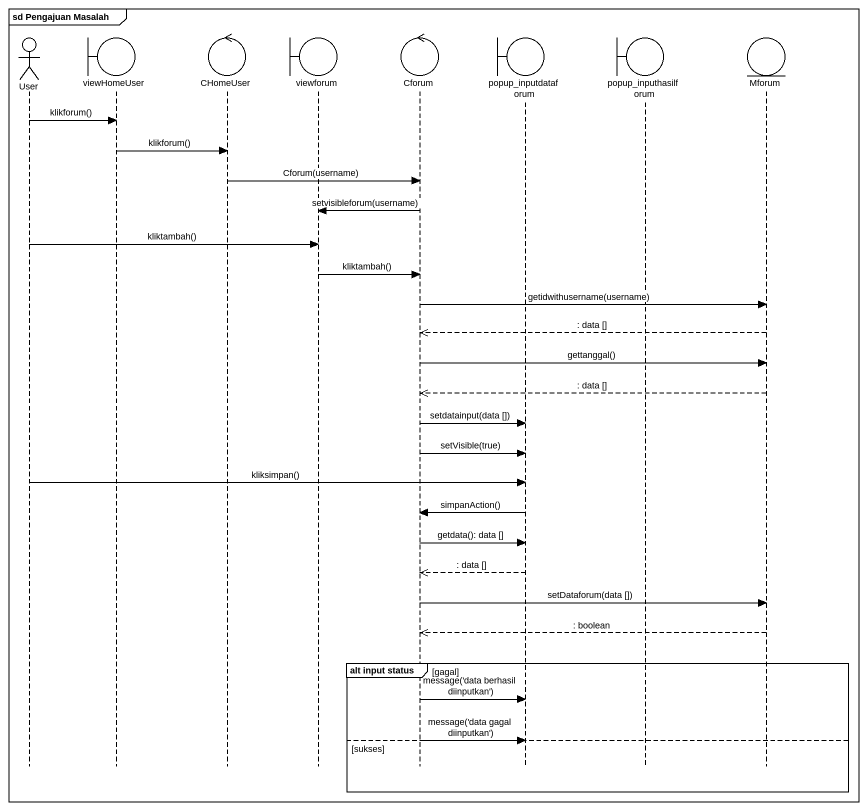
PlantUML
@startuml
mainframe sd Pengajuan Masalah
hide footbox
actor User
boundary viewHomeUser
control CHomeUser
boundary viewforum
control Cforum
boundary popup_inputdataforum
boundary popup_inputhasilforum
entity Mforum

User -> viewHomeUser : klikforum()
viewHomeUser -> CHomeUser : klikforum()
CHomeUser -> Cforum : Cforum(username)
Cforum -> viewforum : setvisibleforum(username)
User -> viewforum : kliktambah()
viewforum -> Cforum : kliktambah()
Cforum -> Mforum : getidwithusername(username)
Mforum -->> Cforum : : data []
Cforum -> Mforum : gettanggal()
Mforum -->> Cforum : : data []
Cforum -> popup_inputdataforum : setdatainput(data [])
Cforum -> popup_inputdataforum : setVisible(true)
User -> popup_inputdataforum : kliksimpan()
popup_inputdataforum -> Cforum : simpanAction()
Cforum -> popup_inputdataforum : getdata(): data []
popup_inputdataforum -->> Cforum : : data []
Cforum -> Mforum : setDataforum(data [])
Mforum -->> Cforum : : boolean
group alt input status [gagal]
  Cforum -> popup_inputdataforum : message('data berhasil diinputkan')
else sukses
  Cforum -> popup_inputdataforum : message('data gagal diinputkan')
end
@enduml
